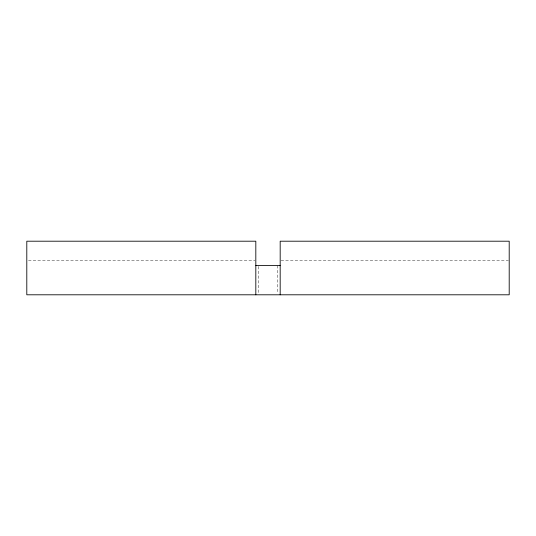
<?xml version="1.0" encoding="UTF-8"?>
<svg xmlns="http://www.w3.org/2000/svg" width="536" height="536" viewBox="0 0 536 536"><rect width="100%" height="100%" fill="white"/><g stroke="black" fill="none" stroke-linecap="round" stroke-linejoin="round"><path stroke-width="0.4" stroke-dasharray="2.68 2.01" d="M28.475 260.69L254.982 260.69M281.018 260.69L508.363 260.69M277.259 265.561L277.259 293.132M258.741 266.399L258.741 293.132"/><path stroke-width="0.8" d="M255.819 265.561L280.181 265.561M280.181 294.8L280.181 241.2L509.2 241.2L509.2 294.8L26.8 294.8L26.8 241.2L255.819 241.2L255.819 294.8"/></g></svg>
